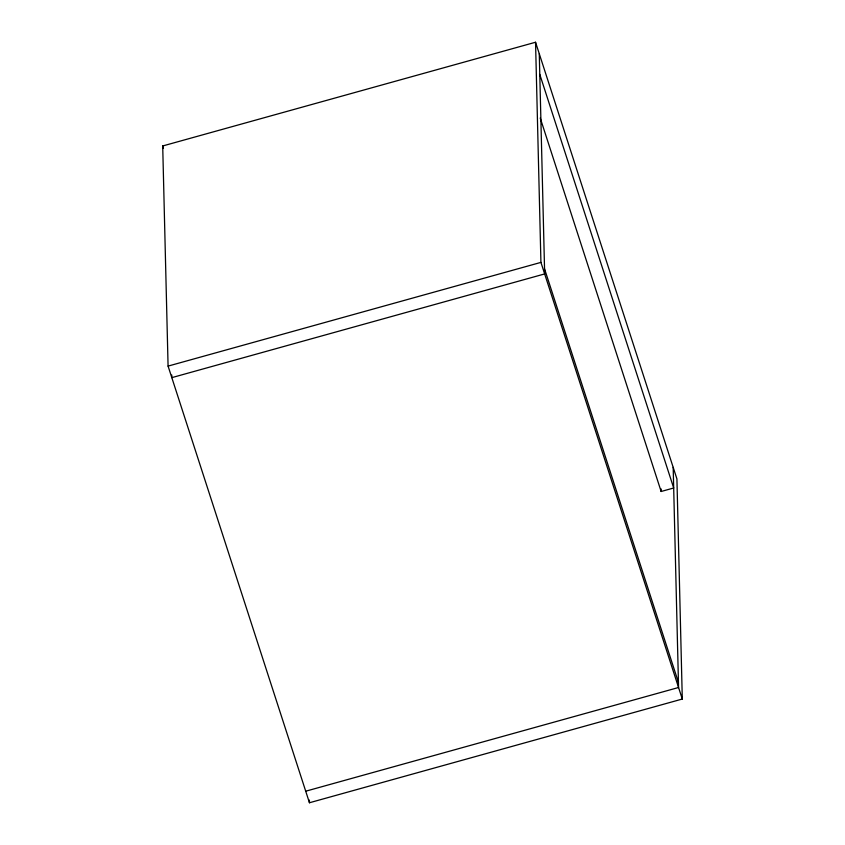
<?xml version="1.0" encoding="UTF-8"?>
<svg xmlns="http://www.w3.org/2000/svg" width="845" height="845" viewBox="0 0 845 845"><rect width="100%" height="100%" fill="white"/><g stroke="black" fill="none" stroke-linecap="round" stroke-linejoin="round"><path stroke-width="1.27" d="M162.705 145.963L535.55 42.25L676.919 478.893L682.295 699.037L309.45 802.75L168.081 366.107L162.705 145.963L163.444 148.266M168.081 366.107L540.927 262.394L535.55 42.25M540.23 118.025L661.149 491.484L673.687 487.998L539.786 74.423M305.721 791.205L678.567 687.503L673.18 467.359M544.539 268.837L678.44 682.411M540.927 262.394L682.295 699.037M661.086 488.906L661.149 491.484M539.279 53.795L544.666 273.928L171.82 377.641L171.757 375M309.386 800.109L309.45 802.75"/></g></svg>
